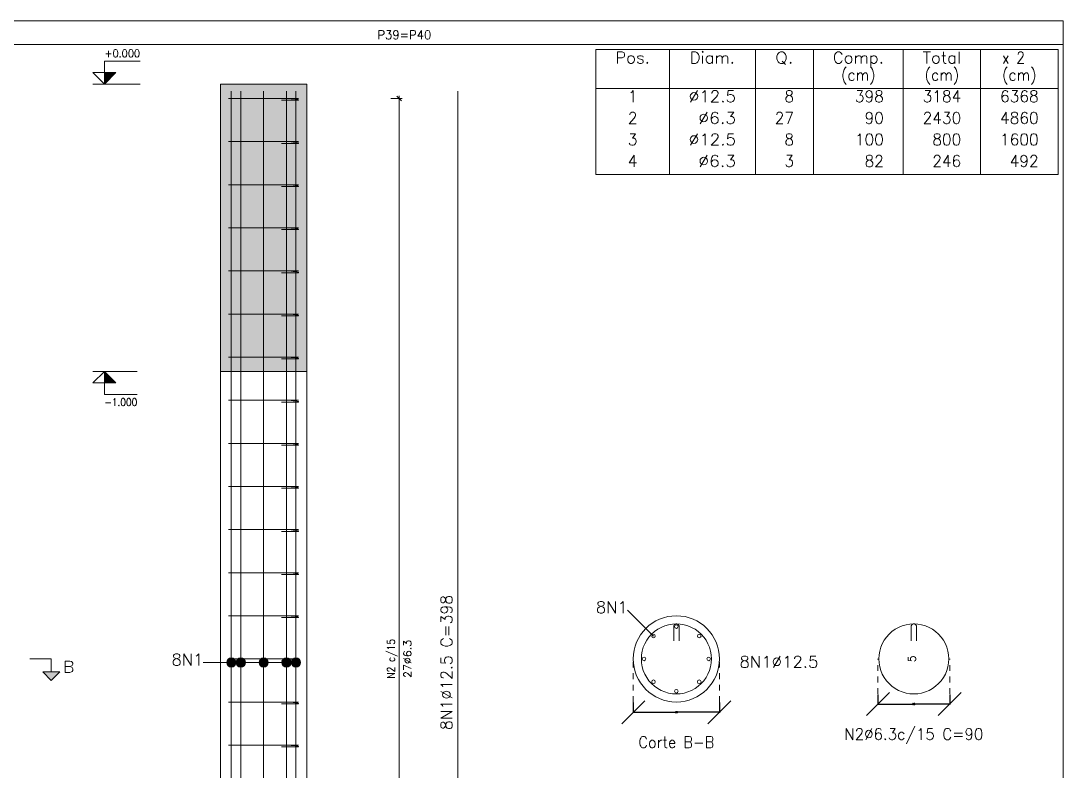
# Model space of a CAD drawing. Header units: metres. Extents: x 0 to 84, y 0 to 59.4.
# Drawn here: x 14.68 to 32.81, y 15.14 to 28.19 of the extents above; entities that cross this region are included whole.
import ezdxf
from ezdxf.enums import TextEntityAlignment as Align

# ---------------------------------------------------------------- set-up
doc = ezdxf.new("R2010")
doc.units = ezdxf.units.M
doc.linetypes.add('CYPE_PUNTO', pattern=[0.075, 0, -0.075])
for name, color, linetype, lineweight in [('ARM_LONGITUDINAL_Ø12_5', 51, 'Continuous', 9), ('ARM_TRANSVERSAL_DIMENSOES_DOS_ESTRIBOS', 122, 'Continuous', 0), ('ARM_TRANSVERSAL_REFERENCIA', 106, 'Continuous', 9), ('ARM_TRANSVERSAL_Ø6_3', 32, 'Continuous', 9), ('CORTE_COTAS', 122, 'Continuous', 0), ('CORTE_COTAS_DAS_LAJES', 151, 'Continuous', 0), ('CORTE_COTAS_DAS_PLANTAS', 151, 'Continuous', 0), ('CORTE_LINHAS_DA_TABELA_DE_DETALHE', 7, 'Continuous', 9), ('CORTE_LINHAS_DA_TABELA_DE_QUANTITATIVOS', 1, 'Continuous', 9), ('CORTE_PILAR_DE_CONCRETO', 1, 'Continuous', 9), ('CORTE_PISOS', 8, 'Continuous', 9), ('CORTE_SEGMENTOS_DE_CORTE_DE_SECOES', 12, 'Continuous', 9), ('CORTE_TEXTO_DAS_COTAS', 122, 'Continuous', 0), ('CORTE_TEXTO_DAS_ELEVACOES_DOS_PILARES', 133, 'Continuous', 9), ('CORTE_TEXTOS_DA_TABELA_DE_QUANTITATIVOS', 1, 'Continuous', 9), ('CORTE_TITULO_DA_TABELA_DE_DETALHE', 106, 'Continuous', 9), ('PILCP_ARM_LONG_LINHAS_DAS_ETIQUETAS_DAS_POSICOES_DE_ARMADURA_LONGITUDINAL', 106, 'Continuous', 9), ('PILCP_ARM_LONG_REFERENCIA', 106, 'Continuous', 9), ('PILCPSECC_ARM_LONG_LINHAS_DAS_ETIQUETAS_DAS_POSICOES_DE_ARMADURA_LONGITUDINAL', 106, 'Continuous', 9), ('PILCPSECC_ARM_LONG_REFERENCIA', 106, 'Continuous', 9), ('SECAO_CONCRETO', 1, 'Continuous', 9), ('SECAO_COTAS', 122, 'Continuous', 0), ('SECAO_LINHAS_DE_PROLONGAMENTO_DAS_COTAS', 122, 'CYPE_PUNTO', 0)]:
    doc.layers.add(name, color=color, linetype=linetype, lineweight=lineweight)
doc.styles.add('CYPETXT', font='', dxfattribs={"height": 0.2})
doc.styles.add('CYPETXT_0.04', font='', dxfattribs={"height": 0.026667})
doc.styles.get('CYPETXT').set_extended_font_data('romans')
doc.styles.get('CYPETXT_0.04').set_extended_font_data('romans')
doc.dimstyles.new('cype_oblique', dxfattribs={"dimtxt": 0.18, "dimasz": 0.18, "dimexe": 0.01, "dimexo": 0.01, "dimgap": 0, "dimtad": 0, "dimdec": 4, "dimzin": 0, "dimdsep": 46, "dimtxsty": 'CYPETXT_0.04', "dimblk": 'OBLIQUE', "dimtsz": 0.2, "dimcen": 0.09, "dimadec": 0, "dimazin": 0, "dimtfac": 1, "dimtdec": 4, "dimtofl": 0, "dimtmove": 2, "dimatfit": 3, "dimfxl": 1, "dimtolj": 1, "dimtzin": 0, "dimarcsym": 0})

# ---------------------------------------------------------------- blocks, each defined once
blk = doc.blocks.new('*D15')
at = {"layer": 'Defpoints', "color": 0, "transparency": 16777216}
for p in [(25.332, 16.338), (26.832, 16.338), (26.832, 16.161)]:
    blk.add_point(p, dxfattribs=at)
at = {"layer": 'SECAO_COTAS', "color": 0, "lineweight": -2, "transparency": 16777216}
for p, q in [((25.132, 15.961), (25.532, 16.361)), ((25.332, 16.328), (25.332, 16.151)), ((26.632, 15.961), (27.032, 16.361)), ((26.832, 16.328), (26.832, 16.151)), ((25.332, 16.161), (26.06, 16.161)), ((26.832, 16.161), (26.104, 16.161))]:
    blk.add_line(p, q, dxfattribs=at)
at = {"layer": 'SECAO_COTAS', "color": 0, "transparency": 16777216, "insert": (26.082, 16.161), "char_height": 0.0267, "attachment_point": 5, "style": 'CYPETXT_0.04'}
blk.add_mtext('\\A1;30', dxfattribs=at)
blk = doc.blocks.new('_OBLIQUE')
at = {"color": 0, "linetype": 'ByBlock', "lineweight": -2}
blk.add_line((-0.5, -0.5), (0.5, 0.5), dxfattribs=at)
blk = doc.blocks.new('*D16')
at = {"layer": 'ARM_TRANSVERSAL_DIMENSOES_DOS_ESTRIBOS', "color": 0, "lineweight": -2, "transparency": 16777216}
for p, q in [((29.388, 16.102), (29.788, 16.502)), ((29.588, 16.469), (29.588, 16.292)), ((30.638, 16.102), (31.038, 16.502)), ((30.838, 16.469), (30.838, 16.292)), ((29.588, 16.302), (30.191, 16.302)), ((30.838, 16.302), (30.235, 16.302))]:
    blk.add_line(p, q, dxfattribs=at)
at = {"layer": 'Defpoints', "color": 0, "transparency": 16777216}
for p in [(29.588, 16.479), (30.838, 16.479), (30.838, 16.302)]:
    blk.add_point(p, dxfattribs=at)
at = {"layer": 'ARM_TRANSVERSAL_DIMENSOES_DOS_ESTRIBOS', "color": 0, "transparency": 16777216, "insert": (30.213, 16.302), "char_height": 0.0267, "attachment_point": 5, "style": 'CYPETXT_0.04'}
blk.add_mtext('\\A1;25', dxfattribs=at)

msp = doc.modelspace()

# ---------------------------------------------------------------- hatches: boundary and pattern name
at = {"layer": 'CORTE_COTAS_DAS_LAJES'}
msp.add_hatch(color=256, dxfattribs=at).paths.add_polyline_path([(16.13142, 22.08815), (16.33142, 21.88814), (16.13142, 21.88814)], flags=0)
at = {"layer": 'CORTE_COTAS_DAS_PLANTAS'}
msp.add_hatch(color=256, dxfattribs=at).paths.add_polyline_path([(16.13142, 27.08815), (16.33142, 27.28815), (16.13142, 27.28815)], flags=0)
at = {"layer": 'CORTE_PISOS', "true_color": 0xdad7d3}
msp.add_hatch(color=254, dxfattribs=at).paths.add_polyline_path([(18.15092, 22.08815), (19.65092, 22.08815), (19.65092, 27.08815), (18.15092, 27.08815)], flags=0)
at = {"layer": 'CORTE_SEGMENTOS_DE_CORTE_DE_SECOES'}
msp.add_hatch(color=256, dxfattribs=at).paths.add_polyline_path([(15.05692, 16.86314), (15.35692, 16.86314), (15.20692, 16.71315)], flags=0)
msp.add_hatch(color=256, dxfattribs=at).paths.add_polyline_path([(15.05692, 16.86314), (15.35692, 16.86314), (15.20692, 16.71315)], flags=0)
at = {"layer": 'PILCP_ARM_LONG_LINHAS_DAS_ETIQUETAS_DAS_POSICOES_DE_ARMADURA_LONGITUDINAL'}
h = msp.add_hatch(color=256, dxfattribs=at)
edge = h.paths.add_edge_path(flags=0)
edge.add_arc((18.33867, 17.02565), 0.08, 0, 360)
h = msp.add_hatch(color=256, dxfattribs=at)
edge = h.paths.add_edge_path(flags=0)
edge.add_arc((18.50335, 17.02565), 0.08, 0, 360)
h = msp.add_hatch(color=256, dxfattribs=at)
edge = h.paths.add_edge_path(flags=0)
edge.add_arc((18.90092, 17.02565), 0.08, 0, 360)
h = msp.add_hatch(color=256, dxfattribs=at)
edge = h.paths.add_edge_path(flags=0)
edge.add_arc((19.29849, 17.02565), 0.08, 0, 360)
h = msp.add_hatch(color=256, dxfattribs=at)
edge = h.paths.add_edge_path(flags=0)
edge.add_arc((19.46317, 17.02565), 0.08, 0, 360)

# ---------------------------------------------------------------- linework, layer by layer
at = {"layer": 'ARM_LONGITUDINAL_Ø12_5'}
for points in [[(18.33867, 7.08814), (18.33867, 26.96315)], [(18.50335, 7.08814), (18.50335, 26.96315)], [(18.50335, 7.08814), (18.50335, 26.96315)], [(18.90092, 7.08814), (18.90092, 26.96315)], [(18.90092, 7.08814), (18.90092, 26.96315)], [(19.29849, 7.08814), (19.29849, 26.96315)], [(19.29849, 7.08814), (19.29849, 26.96315)], [(19.46317, 7.08814), (19.46317, 26.96315)], [(22.28242, 7.08814), (22.28242, 26.96315)]]:
    msp.add_lwpolyline(points, dxfattribs=at)
for centre in [(26.08199, 17.65039), (25.68442, 17.48572), (26.47956, 17.48572), (25.51974, 17.08815), (26.64424, 17.08815), (25.68442, 16.69057), (26.47956, 16.69057), (26.08199, 16.52589)]:
    msp.add_circle(centre, 0.03125, dxfattribs=at)
at = {"layer": 'ARM_TRANSVERSAL_Ø6_3'}
for points in [[(19.21317, 26.83815), (19.46317, 26.83815), (19.47363, 26.83815), (19.48356, 26.83815), (19.49247, 26.83815), (19.49991, 26.83815), (19.50551, 26.83815), (19.50899, 26.83815), (19.51017, 26.83815), (19.50634, 26.83815), (19.49489, 26.83815), (19.47598, 26.83815), (19.44983, 26.83815), (19.41678, 26.83815), (19.37725, 26.83815), (19.33172, 26.83815), (19.28078, 26.83815), (19.22506, 26.83815), (19.16526, 26.83815), (19.10214, 26.83815), (19.03649, 26.83815), (18.96913, 26.83815), (18.90092, 26.83815), (18.8327, 26.83815), (18.76535, 26.83815), (18.6997, 26.83815), (18.63657, 26.83815), (18.57678, 26.83815), (18.52106, 26.83815), (18.47011, 26.83815), (18.42459, 26.83815), (18.38505, 26.83815), (18.352, 26.83815), (18.32586, 26.83815), (18.30694, 26.83815), (18.2955, 26.83815), (18.29167, 26.83815), (18.2955, 26.83815), (18.30694, 26.83815), (18.32586, 26.83815), (18.352, 26.83815), (18.38505, 26.83815), (18.42459, 26.83815), (18.47011, 26.83815), (18.52106, 26.83815), (18.57678, 26.83815), (18.63657, 26.83815), (18.6997, 26.83815), (18.76535, 26.83815), (18.8327, 26.83815), (18.90092, 26.83815), (18.96913, 26.83815), (19.03649, 26.83815), (19.10214, 26.83815), (19.16526, 26.83815), (19.22506, 26.83815), (19.28078, 26.83815), (19.33172, 26.83815), (19.37725, 26.83421), (19.41678, 26.83027), (19.44983, 26.82633), (19.47598, 26.82239), (19.49489, 26.81846), (19.50634, 26.81452), (19.51017, 26.81058), (19.51017, 26.80664), (19.50899, 26.80664), (19.50551, 26.80664), (19.49991, 26.80664), (19.49247, 26.80664), (19.48356, 26.80664), (19.47363, 26.80664), (19.46317, 26.80664), (19.21317, 26.80664)], [(19.21317, 26.08815), (19.46317, 26.08815), (19.47363, 26.08815), (19.48356, 26.08815), (19.49247, 26.08815), (19.49991, 26.08815), (19.50551, 26.08815), (19.50899, 26.08815), (19.51017, 26.08815), (19.50634, 26.08815), (19.49489, 26.08815), (19.47598, 26.08815), (19.44983, 26.08815), (19.41678, 26.08815), (19.37725, 26.08815), (19.33172, 26.08815), (19.28078, 26.08815), (19.22506, 26.08815), (19.16526, 26.08815), (19.10214, 26.08815), (19.03649, 26.08815), (18.96913, 26.08815), (18.90092, 26.08815), (18.8327, 26.08815), (18.76535, 26.08815), (18.6997, 26.08815), (18.63657, 26.08815), (18.57678, 26.08815), (18.52106, 26.08815), (18.47011, 26.08815), (18.42459, 26.08815), (18.38505, 26.08815), (18.352, 26.08815), (18.32586, 26.08815), (18.30694, 26.08815), (18.2955, 26.08815), (18.29167, 26.08815), (18.2955, 26.08815), (18.30694, 26.08815), (18.32586, 26.08815), (18.352, 26.08815), (18.38505, 26.08815), (18.42459, 26.08815), (18.47011, 26.08815), (18.52106, 26.08815), (18.57678, 26.08815), (18.63657, 26.08815), (18.6997, 26.08815), (18.76535, 26.08815), (18.8327, 26.08815), (18.90092, 26.08815), (18.96913, 26.08815), (19.03649, 26.08815), (19.10214, 26.08815), (19.16526, 26.08815), (19.22506, 26.08815), (19.28078, 26.08815), (19.33172, 26.08815), (19.37725, 26.08421), (19.41678, 26.08027), (19.44983, 26.07633), (19.47598, 26.0724), (19.49489, 26.06846), (19.50634, 26.06452), (19.51017, 26.06058), (19.51017, 26.05664), (19.50899, 26.05664), (19.50551, 26.05664), (19.49991, 26.05664), (19.49247, 26.05664), (19.48356, 26.05664), (19.47363, 26.05664), (19.46317, 26.05664), (19.21317, 26.05664)], [(19.21317, 25.33815), (19.46317, 25.33815), (19.47363, 25.33815), (19.48356, 25.33815), (19.49247, 25.33815), (19.49991, 25.33815), (19.50551, 25.33815), (19.50899, 25.33815), (19.51017, 25.33815), (19.50634, 25.33815), (19.49489, 25.33815), (19.47598, 25.33815), (19.44983, 25.33815), (19.41678, 25.33815), (19.37725, 25.33815), (19.33172, 25.33815), (19.28078, 25.33815), (19.22506, 25.33815), (19.16526, 25.33815), (19.10214, 25.33815), (19.03649, 25.33815), (18.96913, 25.33815), (18.90092, 25.33815), (18.8327, 25.33815), (18.76535, 25.33815), (18.6997, 25.33815), (18.63657, 25.33815), (18.57678, 25.33815), (18.52106, 25.33815), (18.47011, 25.33815), (18.42459, 25.33815), (18.38505, 25.33815), (18.352, 25.33815), (18.32586, 25.33815), (18.30694, 25.33815), (18.2955, 25.33815), (18.29167, 25.33815), (18.2955, 25.33815), (18.30694, 25.33815), (18.32586, 25.33815), (18.352, 25.33815), (18.38505, 25.33815), (18.42459, 25.33815), (18.47011, 25.33815), (18.52106, 25.33815), (18.57678, 25.33815), (18.63657, 25.33815), (18.6997, 25.33815), (18.76535, 25.33815), (18.8327, 25.33815), (18.90092, 25.33815), (18.96913, 25.33815), (19.03649, 25.33815), (19.10214, 25.33815), (19.16526, 25.33815), (19.22506, 25.33815), (19.28078, 25.33815), (19.33172, 25.33815), (19.37725, 25.33421), (19.41678, 25.33027), (19.44983, 25.32633), (19.47598, 25.32239), (19.49489, 25.31846), (19.50634, 25.31452), (19.51017, 25.31058), (19.51017, 25.30664), (19.50899, 25.30664), (19.50551, 25.30664), (19.49991, 25.30664), (19.49247, 25.30664), (19.48356, 25.30664), (19.47363, 25.30664), (19.46317, 25.30664), (19.21317, 25.30664)], [(19.21317, 24.58815), (19.46317, 24.58815), (19.47363, 24.58815), (19.48356, 24.58815), (19.49247, 24.58815), (19.49991, 24.58815), (19.50551, 24.58815), (19.50899, 24.58815), (19.51017, 24.58815), (19.50634, 24.58815), (19.49489, 24.58815), (19.47598, 24.58815), (19.44983, 24.58815), (19.41678, 24.58815), (19.37725, 24.58815), (19.33172, 24.58815), (19.28078, 24.58815), (19.22506, 24.58815), (19.16526, 24.58815), (19.10214, 24.58815), (19.03649, 24.58815), (18.96913, 24.58815), (18.90092, 24.58815), (18.8327, 24.58815), (18.76535, 24.58815), (18.6997, 24.58815), (18.63657, 24.58815), (18.57678, 24.58815), (18.52106, 24.58815), (18.47011, 24.58815), (18.42459, 24.58815), (18.38505, 24.58815), (18.352, 24.58815), (18.32586, 24.58815), (18.30694, 24.58815), (18.2955, 24.58815), (18.29167, 24.58815), (18.2955, 24.58815), (18.30694, 24.58815), (18.32586, 24.58815), (18.352, 24.58815), (18.38505, 24.58815), (18.42459, 24.58815), (18.47011, 24.58815), (18.52106, 24.58815), (18.57678, 24.58815), (18.63657, 24.58815), (18.6997, 24.58815), (18.76535, 24.58815), (18.8327, 24.58815), (18.90092, 24.58815), (18.96913, 24.58815), (19.03649, 24.58815), (19.10214, 24.58815), (19.16526, 24.58815), (19.22506, 24.58815), (19.28078, 24.58815), (19.33172, 24.58815), (19.37725, 24.58421), (19.41678, 24.58027), (19.44983, 24.57633), (19.47598, 24.57239), (19.49489, 24.56846), (19.50634, 24.56452), (19.51017, 24.56058), (19.51017, 24.55664), (19.50899, 24.55664), (19.50551, 24.55664), (19.49991, 24.55664), (19.49247, 24.55664), (19.48356, 24.55664), (19.47363, 24.55664), (19.46317, 24.55664), (19.21317, 24.55664)], [(19.21317, 23.83814), (19.46317, 23.83814), (19.47363, 23.83814), (19.48356, 23.83814), (19.49247, 23.83814), (19.49991, 23.83814), (19.50551, 23.83814), (19.50899, 23.83814), (19.51017, 23.83814), (19.50634, 23.83814), (19.49489, 23.83814), (19.47598, 23.83814), (19.44983, 23.83814), (19.41678, 23.83814), (19.37725, 23.83814), (19.33172, 23.83814), (19.28078, 23.83814), (19.22506, 23.83814), (19.16526, 23.83814), (19.10214, 23.83814), (19.03649, 23.83814), (18.96913, 23.83814), (18.90092, 23.83814), (18.8327, 23.83814), (18.76535, 23.83814), (18.6997, 23.83814), (18.63657, 23.83814), (18.57678, 23.83814), (18.52106, 23.83814), (18.47011, 23.83814), (18.42459, 23.83814), (18.38505, 23.83814), (18.352, 23.83814), (18.32586, 23.83814), (18.30694, 23.83814), (18.2955, 23.83814), (18.29167, 23.83814), (18.2955, 23.83814), (18.30694, 23.83814), (18.32586, 23.83814), (18.352, 23.83814), (18.38505, 23.83814), (18.42459, 23.83814), (18.47011, 23.83814), (18.52106, 23.83814), (18.57678, 23.83814), (18.63657, 23.83814), (18.6997, 23.83814), (18.76535, 23.83814), (18.8327, 23.83814), (18.90092, 23.83814), (18.96913, 23.83814), (19.03649, 23.83814), (19.10214, 23.83814), (19.16526, 23.83814), (19.22506, 23.83814), (19.28078, 23.83814), (19.33172, 23.83814), (19.37725, 23.83421), (19.41678, 23.83027), (19.44983, 23.82633), (19.47598, 23.82239), (19.49489, 23.81846), (19.50634, 23.81452), (19.51017, 23.81058), (19.51017, 23.80664), (19.50899, 23.80664), (19.50551, 23.80664), (19.49991, 23.80664), (19.49247, 23.80664), (19.48356, 23.80664), (19.47363, 23.80664), (19.46317, 23.80664), (19.21317, 23.80664)], [(19.21317, 23.08815), (19.46317, 23.08815), (19.47363, 23.08815), (19.48356, 23.08815), (19.49247, 23.08815), (19.49991, 23.08815), (19.50551, 23.08815), (19.50899, 23.08815), (19.51017, 23.08815), (19.50634, 23.08815), (19.49489, 23.08815), (19.47598, 23.08815), (19.44983, 23.08815), (19.41678, 23.08815), (19.37725, 23.08815), (19.33172, 23.08815), (19.28078, 23.08815), (19.22506, 23.08815), (19.16526, 23.08815), (19.10214, 23.08815), (19.03649, 23.08815), (18.96913, 23.08815), (18.90092, 23.08815), (18.8327, 23.08815), (18.76535, 23.08815), (18.6997, 23.08815), (18.63657, 23.08815), (18.57678, 23.08815), (18.52106, 23.08815), (18.47011, 23.08815), (18.42459, 23.08815), (18.38505, 23.08815), (18.352, 23.08815), (18.32586, 23.08815), (18.30694, 23.08815), (18.2955, 23.08815), (18.29167, 23.08815), (18.2955, 23.08815), (18.30694, 23.08815), (18.32586, 23.08815), (18.352, 23.08815), (18.38505, 23.08815), (18.42459, 23.08815), (18.47011, 23.08815), (18.52106, 23.08815), (18.57678, 23.08815), (18.63657, 23.08815), (18.6997, 23.08815), (18.76535, 23.08815), (18.8327, 23.08815), (18.90092, 23.08815), (18.96913, 23.08815), (19.03649, 23.08815), (19.10214, 23.08815), (19.16526, 23.08815), (19.22506, 23.08815), (19.28078, 23.08815), (19.33172, 23.08815), (19.37725, 23.08421), (19.41678, 23.08027), (19.44983, 23.07633), (19.47598, 23.0724), (19.49489, 23.06846), (19.50634, 23.06452), (19.51017, 23.06058), (19.51017, 23.05664), (19.50899, 23.05664), (19.50551, 23.05664), (19.49991, 23.05664), (19.49247, 23.05664), (19.48356, 23.05664), (19.47363, 23.05664), (19.46317, 23.05664), (19.21317, 23.05664)], [(19.21317, 22.33815), (19.46317, 22.33815), (19.47363, 22.33815), (19.48356, 22.33815), (19.49247, 22.33815), (19.49991, 22.33815), (19.50551, 22.33815), (19.50899, 22.33815), (19.51017, 22.33815), (19.50634, 22.33815), (19.49489, 22.33815), (19.47598, 22.33815), (19.44983, 22.33815), (19.41678, 22.33815), (19.37725, 22.33815), (19.33172, 22.33815), (19.28078, 22.33815), (19.22506, 22.33815), (19.16526, 22.33815), (19.10214, 22.33815), (19.03649, 22.33815), (18.96913, 22.33815), (18.90092, 22.33815), (18.8327, 22.33815), (18.76535, 22.33815), (18.6997, 22.33815), (18.63657, 22.33815), (18.57678, 22.33815), (18.52106, 22.33815), (18.47011, 22.33815), (18.42459, 22.33815), (18.38505, 22.33815), (18.352, 22.33815), (18.32586, 22.33815), (18.30694, 22.33815), (18.2955, 22.33815), (18.29167, 22.33815), (18.2955, 22.33815), (18.30694, 22.33815), (18.32586, 22.33815), (18.352, 22.33815), (18.38505, 22.33815), (18.42459, 22.33815), (18.47011, 22.33815), (18.52106, 22.33815), (18.57678, 22.33815), (18.63657, 22.33815), (18.6997, 22.33815), (18.76535, 22.33815), (18.8327, 22.33815), (18.90092, 22.33815), (18.96913, 22.33815), (19.03649, 22.33815), (19.10214, 22.33815), (19.16526, 22.33815), (19.22506, 22.33815), (19.28078, 22.33815), (19.33172, 22.33815), (19.37725, 22.33421), (19.41678, 22.33027), (19.44983, 22.32633), (19.47598, 22.3224), (19.49489, 22.31846), (19.50634, 22.31452), (19.51017, 22.31058), (19.51017, 22.30664), (19.50899, 22.30664), (19.50551, 22.30664), (19.49991, 22.30664), (19.49247, 22.30664), (19.48356, 22.30664), (19.47363, 22.30664), (19.46317, 22.30664), (19.21317, 22.30664)], [(19.21317, 21.58815), (19.46317, 21.58815), (19.47363, 21.58815), (19.48356, 21.58815), (19.49247, 21.58815), (19.49991, 21.58815), (19.50551, 21.58815), (19.50899, 21.58815), (19.51017, 21.58815), (19.50634, 21.58815), (19.49489, 21.58815), (19.47598, 21.58815), (19.44983, 21.58815), (19.41678, 21.58815), (19.37725, 21.58815), (19.33172, 21.58815), (19.28078, 21.58815), (19.22506, 21.58815), (19.16526, 21.58815), (19.10214, 21.58815), (19.03649, 21.58815), (18.96913, 21.58815), (18.90092, 21.58815), (18.8327, 21.58815), (18.76535, 21.58815), (18.6997, 21.58815), (18.63657, 21.58815), (18.57678, 21.58815), (18.52106, 21.58815), (18.47011, 21.58815), (18.42459, 21.58815), (18.38505, 21.58815), (18.352, 21.58815), (18.32586, 21.58815), (18.30694, 21.58815), (18.2955, 21.58815), (18.29167, 21.58815), (18.2955, 21.58815), (18.30694, 21.58815), (18.32586, 21.58815), (18.352, 21.58815), (18.38505, 21.58815), (18.42459, 21.58815), (18.47011, 21.58815), (18.52106, 21.58815), (18.57678, 21.58815), (18.63657, 21.58815), (18.6997, 21.58815), (18.76535, 21.58815), (18.8327, 21.58815), (18.90092, 21.58815), (18.96913, 21.58815), (19.03649, 21.58815), (19.10214, 21.58815), (19.16526, 21.58815), (19.22506, 21.58815), (19.28078, 21.58815), (19.33172, 21.58815), (19.37725, 21.58421), (19.41678, 21.58027), (19.44983, 21.57633), (19.47598, 21.57239), (19.49489, 21.56846), (19.50634, 21.56452), (19.51017, 21.56058), (19.51017, 21.55664), (19.50899, 21.55664), (19.50551, 21.55664), (19.49991, 21.55664), (19.49247, 21.55664), (19.48356, 21.55664), (19.47363, 21.55664), (19.46317, 21.55664), (19.21317, 21.55664)], [(19.21317, 20.83814), (19.46317, 20.83814), (19.47363, 20.83814), (19.48356, 20.83814), (19.49247, 20.83814), (19.49991, 20.83814), (19.50551, 20.83814), (19.50899, 20.83814), (19.51017, 20.83814), (19.50634, 20.83814), (19.49489, 20.83814), (19.47598, 20.83814), (19.44983, 20.83814), (19.41678, 20.83814), (19.37725, 20.83814), (19.33172, 20.83814), (19.28078, 20.83814), (19.22506, 20.83814), (19.16526, 20.83814), (19.10214, 20.83814), (19.03649, 20.83814), (18.96913, 20.83814), (18.90092, 20.83814), (18.8327, 20.83814), (18.76535, 20.83814), (18.6997, 20.83814), (18.63657, 20.83814), (18.57678, 20.83814), (18.52106, 20.83814), (18.47011, 20.83814), (18.42459, 20.83814), (18.38505, 20.83814), (18.352, 20.83814), (18.32586, 20.83814), (18.30694, 20.83814), (18.2955, 20.83814), (18.29167, 20.83814), (18.2955, 20.83814), (18.30694, 20.83814), (18.32586, 20.83814), (18.352, 20.83814), (18.38505, 20.83814), (18.42459, 20.83814), (18.47011, 20.83814), (18.52106, 20.83814), (18.57678, 20.83814), (18.63657, 20.83814), (18.6997, 20.83814), (18.76535, 20.83814), (18.8327, 20.83814), (18.90092, 20.83814), (18.96913, 20.83814), (19.03649, 20.83814), (19.10214, 20.83814), (19.16526, 20.83814), (19.22506, 20.83814), (19.28078, 20.83814), (19.33172, 20.83814), (19.37725, 20.83421), (19.41678, 20.83027), (19.44983, 20.82633), (19.47598, 20.82239), (19.49489, 20.81846), (19.50634, 20.81452), (19.51017, 20.81058), (19.51017, 20.80664), (19.50899, 20.80664), (19.50551, 20.80664), (19.49991, 20.80664), (19.49247, 20.80664), (19.48356, 20.80664), (19.47363, 20.80664), (19.46317, 20.80664), (19.21317, 20.80664)], [(19.21317, 20.08814), (19.46317, 20.08814), (19.47363, 20.08814), (19.48356, 20.08814), (19.49247, 20.08814), (19.49991, 20.08814), (19.50551, 20.08814), (19.50899, 20.08814), (19.51017, 20.08814), (19.50634, 20.08814), (19.49489, 20.08814), (19.47598, 20.08814), (19.44983, 20.08814), (19.41678, 20.08814), (19.37725, 20.08814), (19.33172, 20.08814), (19.28078, 20.08814), (19.22506, 20.08814), (19.16526, 20.08814), (19.10214, 20.08814), (19.03649, 20.08814), (18.96913, 20.08814), (18.90092, 20.08814), (18.8327, 20.08814), (18.76535, 20.08814), (18.6997, 20.08814), (18.63657, 20.08814), (18.57678, 20.08814), (18.52106, 20.08814), (18.47011, 20.08814), (18.42459, 20.08814), (18.38505, 20.08814), (18.352, 20.08814), (18.32586, 20.08814), (18.30694, 20.08814), (18.2955, 20.08814), (18.29167, 20.08814), (18.2955, 20.08814), (18.30694, 20.08814), (18.32586, 20.08814), (18.352, 20.08814), (18.38505, 20.08814), (18.42459, 20.08814), (18.47011, 20.08814), (18.52106, 20.08814), (18.57678, 20.08814), (18.63657, 20.08814), (18.6997, 20.08814), (18.76535, 20.08814), (18.8327, 20.08814), (18.90092, 20.08814), (18.96913, 20.08814), (19.03649, 20.08814), (19.10214, 20.08814), (19.16526, 20.08814), (19.22506, 20.08814), (19.28078, 20.08814), (19.33172, 20.08814), (19.37725, 20.08421), (19.41678, 20.08027), (19.44983, 20.07633), (19.47598, 20.07239), (19.49489, 20.06846), (19.50634, 20.06452), (19.51017, 20.06058), (19.51017, 20.05664), (19.50899, 20.05664), (19.50551, 20.05664), (19.49991, 20.05664), (19.49247, 20.05664), (19.48356, 20.05664), (19.47363, 20.05664), (19.46317, 20.05664), (19.21317, 20.05664)], [(19.21317, 19.33815), (19.46317, 19.33815), (19.47363, 19.33815), (19.48356, 19.33815), (19.49247, 19.33815), (19.49991, 19.33815), (19.50551, 19.33815), (19.50899, 19.33815), (19.51017, 19.33815), (19.50634, 19.33815), (19.49489, 19.33815), (19.47598, 19.33815), (19.44983, 19.33815), (19.41678, 19.33815), (19.37725, 19.33815), (19.33172, 19.33815), (19.28078, 19.33815), (19.22506, 19.33815), (19.16526, 19.33815), (19.10214, 19.33815), (19.03649, 19.33815), (18.96913, 19.33815), (18.90092, 19.33815), (18.8327, 19.33815), (18.76535, 19.33815), (18.6997, 19.33815), (18.63657, 19.33815), (18.57678, 19.33815), (18.52106, 19.33815), (18.47011, 19.33815), (18.42459, 19.33815), (18.38505, 19.33815), (18.352, 19.33815), (18.32586, 19.33815), (18.30694, 19.33815), (18.2955, 19.33815), (18.29167, 19.33815), (18.2955, 19.33815), (18.30694, 19.33815), (18.32586, 19.33815), (18.352, 19.33815), (18.38505, 19.33815), (18.42459, 19.33815), (18.47011, 19.33815), (18.52106, 19.33815), (18.57678, 19.33815), (18.63657, 19.33815), (18.6997, 19.33815), (18.76535, 19.33815), (18.8327, 19.33815), (18.90092, 19.33815), (18.96913, 19.33815), (19.03649, 19.33815), (19.10214, 19.33815), (19.16526, 19.33815), (19.22506, 19.33815), (19.28078, 19.33815), (19.33172, 19.33815), (19.37725, 19.33421), (19.41678, 19.33027), (19.44983, 19.32633), (19.47598, 19.32239), (19.49489, 19.31846), (19.50634, 19.31452), (19.51017, 19.31058), (19.51017, 19.30664), (19.50899, 19.30664), (19.50551, 19.30664), (19.49991, 19.30664), (19.49247, 19.30664), (19.48356, 19.30664), (19.47363, 19.30664), (19.46317, 19.30664), (19.21317, 19.30664)], [(19.21317, 18.58815), (19.46317, 18.58815), (19.47363, 18.58815), (19.48356, 18.58815), (19.49247, 18.58815), (19.49991, 18.58815), (19.50551, 18.58815), (19.50899, 18.58815), (19.51017, 18.58815), (19.50634, 18.58815), (19.49489, 18.58815), (19.47598, 18.58815), (19.44983, 18.58815), (19.41678, 18.58815), (19.37725, 18.58815), (19.33172, 18.58815), (19.28078, 18.58815), (19.22506, 18.58815), (19.16526, 18.58815), (19.10214, 18.58815), (19.03649, 18.58815), (18.96913, 18.58815), (18.90092, 18.58815), (18.8327, 18.58815), (18.76535, 18.58815), (18.6997, 18.58815), (18.63657, 18.58815), (18.57678, 18.58815), (18.52106, 18.58815), (18.47011, 18.58815), (18.42459, 18.58815), (18.38505, 18.58815), (18.352, 18.58815), (18.32586, 18.58815), (18.30694, 18.58815), (18.2955, 18.58815), (18.29167, 18.58815), (18.2955, 18.58815), (18.30694, 18.58815), (18.32586, 18.58815), (18.352, 18.58815), (18.38505, 18.58815), (18.42459, 18.58815), (18.47011, 18.58815), (18.52106, 18.58815), (18.57678, 18.58815), (18.63657, 18.58815), (18.6997, 18.58815), (18.76535, 18.58815), (18.8327, 18.58815), (18.90092, 18.58815), (18.96913, 18.58815), (19.03649, 18.58815), (19.10214, 18.58815), (19.16526, 18.58815), (19.22506, 18.58815), (19.28078, 18.58815), (19.33172, 18.58815), (19.37725, 18.58421), (19.41678, 18.58027), (19.44983, 18.57633), (19.47598, 18.57239), (19.49489, 18.56846), (19.50634, 18.56452), (19.51017, 18.56058), (19.51017, 18.55664), (19.50899, 18.55664), (19.50551, 18.55664), (19.49991, 18.55664), (19.49247, 18.55664), (19.48356, 18.55664), (19.47363, 18.55664), (19.46317, 18.55664), (19.21317, 18.55664)], [(19.21317, 17.83815), (19.46317, 17.83815), (19.47363, 17.83815), (19.48356, 17.83815), (19.49247, 17.83815), (19.49991, 17.83815), (19.50551, 17.83815), (19.50899, 17.83815), (19.51017, 17.83815), (19.50634, 17.83815), (19.49489, 17.83815), (19.47598, 17.83815), (19.44983, 17.83815), (19.41678, 17.83815), (19.37725, 17.83815), (19.33172, 17.83815), (19.28078, 17.83815), (19.22506, 17.83815), (19.16526, 17.83815), (19.10214, 17.83815), (19.03649, 17.83815), (18.96913, 17.83815), (18.90092, 17.83815), (18.8327, 17.83815), (18.76535, 17.83815), (18.6997, 17.83815), (18.63657, 17.83815), (18.57678, 17.83815), (18.52106, 17.83815), (18.47011, 17.83815), (18.42459, 17.83815), (18.38505, 17.83815), (18.352, 17.83815), (18.32586, 17.83815), (18.30694, 17.83815), (18.2955, 17.83815), (18.29167, 17.83815), (18.2955, 17.83815), (18.30694, 17.83815), (18.32586, 17.83815), (18.352, 17.83815), (18.38505, 17.83815), (18.42459, 17.83815), (18.47011, 17.83815), (18.52106, 17.83815), (18.57678, 17.83815), (18.63657, 17.83815), (18.6997, 17.83815), (18.76535, 17.83815), (18.8327, 17.83815), (18.90092, 17.83815), (18.96913, 17.83815), (19.03649, 17.83815), (19.10214, 17.83815), (19.16526, 17.83815), (19.22506, 17.83815), (19.28078, 17.83815), (19.33172, 17.83815), (19.37725, 17.83421), (19.41678, 17.83027), (19.44983, 17.82633), (19.47598, 17.8224), (19.49489, 17.81846), (19.50634, 17.81452), (19.51017, 17.81058), (19.51017, 17.80664), (19.50899, 17.80664), (19.50551, 17.80664), (19.49991, 17.80664), (19.49247, 17.80664), (19.48356, 17.80664), (19.47363, 17.80664), (19.46317, 17.80664), (19.21317, 17.80664)], [(26.12899, 17.40039), (26.12899, 17.65039), (26.12781, 17.66085), (26.12433, 17.67079), (26.11873, 17.6797), (26.11129, 17.68714), (26.10238, 17.69274), (26.09245, 17.69622), (26.08199, 17.6974), (26.01377, 17.69356), (25.94642, 17.68212), (25.88077, 17.66321), (25.81765, 17.63706), (25.75785, 17.60401), (25.70213, 17.56448), (25.65118, 17.51895), (25.60566, 17.46801), (25.56612, 17.41229), (25.53307, 17.35249), (25.50693, 17.28937), (25.48801, 17.22372), (25.47657, 17.15636), (25.47274, 17.08815), (25.47657, 17.01993), (25.48801, 16.95257), (25.50693, 16.88692), (25.53307, 16.8238), (25.56612, 16.764), (25.60566, 16.70828), (25.65118, 16.65734), (25.70213, 16.61181), (25.75785, 16.57228), (25.81765, 16.53923), (25.88077, 16.51308), (25.94642, 16.49417), (26.01377, 16.48273), (26.08199, 16.4789), (26.1502, 16.48273), (26.21756, 16.49417), (26.28321, 16.51308), (26.34633, 16.53923), (26.40613, 16.57228), (26.46185, 16.61181), (26.51279, 16.65734), (26.55832, 16.70828), (26.59786, 16.764), (26.6309, 16.8238), (26.65705, 16.88692), (26.67596, 16.95257), (26.68741, 17.01993), (26.69124, 17.08815), (26.68741, 17.15636), (26.67596, 17.22372), (26.65705, 17.28937), (26.6309, 17.35249), (26.59786, 17.41229), (26.55832, 17.46801), (26.51279, 17.51895), (26.46185, 17.56448), (26.40613, 17.60401), (26.34633, 17.63706), (26.28321, 17.66321), (26.21756, 17.68212), (26.1502, 17.69356), (26.08199, 17.6974), (26.07153, 17.69622), (26.0616, 17.69274), (26.05268, 17.68714), (26.04524, 17.6797), (26.03964, 17.67079), (26.03617, 17.66085), (26.03499, 17.65039), (26.03499, 17.40039)], [(30.25999, 17.40039), (30.25999, 17.65039), (30.25881, 17.66085), (30.25533, 17.67079), (30.24973, 17.6797), (30.24229, 17.68714), (30.23338, 17.69274), (30.22345, 17.69622), (30.21299, 17.6974), (30.14477, 17.69356), (30.07742, 17.68212), (30.01177, 17.66321), (29.94865, 17.63706), (29.88885, 17.60401), (29.83313, 17.56448), (29.78218, 17.51895), (29.73666, 17.46801), (29.69712, 17.41229), (29.66407, 17.35249), (29.63793, 17.28937), (29.61901, 17.22372), (29.60757, 17.15636), (29.60374, 17.08815), (29.60757, 17.01993), (29.61901, 16.95257), (29.63793, 16.88692), (29.66407, 16.8238), (29.69712, 16.764), (29.73666, 16.70828), (29.78218, 16.65734), (29.83313, 16.61181), (29.88885, 16.57228), (29.94865, 16.53923), (30.01177, 16.51308), (30.07742, 16.49417), (30.14477, 16.48273), (30.21299, 16.4789), (30.2812, 16.48273), (30.34856, 16.49417), (30.41421, 16.51308), (30.47733, 16.53923), (30.53713, 16.57228), (30.59285, 16.61181), (30.64379, 16.65734), (30.68932, 16.70828), (30.72886, 16.764), (30.7619, 16.8238), (30.78805, 16.88692), (30.80696, 16.95257), (30.81841, 17.01993), (30.82224, 17.08815), (30.81841, 17.15636), (30.80696, 17.22372), (30.78805, 17.28937), (30.7619, 17.35249), (30.72886, 17.41229), (30.68932, 17.46801), (30.64379, 17.51895), (30.59285, 17.56448), (30.53713, 17.60401), (30.47733, 17.63706), (30.41421, 17.66321), (30.34856, 17.68212), (30.2812, 17.69356), (30.21299, 17.6974), (30.20253, 17.69622), (30.1926, 17.69274), (30.18368, 17.68714), (30.17624, 17.6797), (30.17064, 17.67079), (30.16717, 17.66085), (30.16599, 17.65039), (30.16599, 17.40039)], [(19.21317, 17.08815), (19.46317, 17.08815), (19.47363, 17.08815), (19.48356, 17.08815), (19.49247, 17.08815), (19.49991, 17.08815), (19.50551, 17.08815), (19.50899, 17.08815), (19.51017, 17.08815), (19.50634, 17.08815), (19.49489, 17.08815), (19.47598, 17.08815), (19.44983, 17.08815), (19.41678, 17.08815), (19.37725, 17.08815), (19.33172, 17.08815), (19.28078, 17.08815), (19.22506, 17.08815), (19.16526, 17.08815), (19.10214, 17.08815), (19.03649, 17.08815), (18.96913, 17.08815), (18.90092, 17.08815), (18.8327, 17.08815), (18.76535, 17.08815), (18.6997, 17.08815), (18.63657, 17.08815), (18.57678, 17.08815), (18.52106, 17.08815), (18.47011, 17.08815), (18.42459, 17.08815), (18.38505, 17.08815), (18.352, 17.08815), (18.32586, 17.08815), (18.30694, 17.08815), (18.2955, 17.08815), (18.29167, 17.08815), (18.2955, 17.08815), (18.30694, 17.08815), (18.32586, 17.08815), (18.352, 17.08815), (18.38505, 17.08815), (18.42459, 17.08815), (18.47011, 17.08815), (18.52106, 17.08815), (18.57678, 17.08815), (18.63657, 17.08815), (18.6997, 17.08815), (18.76535, 17.08815), (18.8327, 17.08815), (18.90092, 17.08815), (18.96913, 17.08815), (19.03649, 17.08815), (19.10214, 17.08815), (19.16526, 17.08815), (19.22506, 17.08815), (19.28078, 17.08815), (19.33172, 17.08815), (19.37725, 17.08421), (19.41678, 17.08027), (19.44983, 17.07633), (19.47598, 17.0724), (19.49489, 17.06846), (19.50634, 17.06452), (19.51017, 17.06058), (19.51017, 17.05664), (19.50899, 17.05664), (19.50551, 17.05664), (19.49991, 17.05664), (19.49247, 17.05664), (19.48356, 17.05664), (19.47363, 17.05664), (19.46317, 17.05664), (19.21317, 17.05664)], [(19.21317, 16.33815), (19.46317, 16.33815), (19.47363, 16.33815), (19.48356, 16.33815), (19.49247, 16.33815), (19.49991, 16.33815), (19.50551, 16.33815), (19.50899, 16.33815), (19.51017, 16.33815), (19.50634, 16.33815), (19.49489, 16.33815), (19.47598, 16.33815), (19.44983, 16.33815), (19.41678, 16.33815), (19.37725, 16.33815), (19.33172, 16.33815), (19.28078, 16.33815), (19.22506, 16.33815), (19.16526, 16.33815), (19.10214, 16.33815), (19.03649, 16.33815), (18.96913, 16.33815), (18.90092, 16.33815), (18.8327, 16.33815), (18.76535, 16.33815), (18.6997, 16.33815), (18.63657, 16.33815), (18.57678, 16.33815), (18.52106, 16.33815), (18.47011, 16.33815), (18.42459, 16.33815), (18.38505, 16.33815), (18.352, 16.33815), (18.32586, 16.33815), (18.30694, 16.33815), (18.2955, 16.33815), (18.29167, 16.33815), (18.2955, 16.33815), (18.30694, 16.33815), (18.32586, 16.33815), (18.352, 16.33815), (18.38505, 16.33815), (18.42459, 16.33815), (18.47011, 16.33815), (18.52106, 16.33815), (18.57678, 16.33815), (18.63657, 16.33815), (18.6997, 16.33815), (18.76535, 16.33815), (18.8327, 16.33815), (18.90092, 16.33815), (18.96913, 16.33815), (19.03649, 16.33815), (19.10214, 16.33815), (19.16526, 16.33815), (19.22506, 16.33815), (19.28078, 16.33815), (19.33172, 16.33815), (19.37725, 16.33421), (19.41678, 16.33027), (19.44983, 16.32633), (19.47598, 16.3224), (19.49489, 16.31846), (19.50634, 16.31452), (19.51017, 16.31058), (19.51017, 16.30664), (19.50899, 16.30664), (19.50551, 16.30664), (19.49991, 16.30664), (19.49247, 16.30664), (19.48356, 16.30664), (19.47363, 16.30664), (19.46317, 16.30664), (19.21317, 16.30664)], [(19.21317, 15.58815), (19.46317, 15.58815), (19.47363, 15.58815), (19.48356, 15.58815), (19.49247, 15.58815), (19.49991, 15.58815), (19.50551, 15.58815), (19.50899, 15.58815), (19.51017, 15.58815), (19.50634, 15.58815), (19.49489, 15.58815), (19.47598, 15.58815), (19.44983, 15.58815), (19.41678, 15.58815), (19.37725, 15.58815), (19.33172, 15.58815), (19.28078, 15.58815), (19.22506, 15.58815), (19.16526, 15.58815), (19.10214, 15.58815), (19.03649, 15.58815), (18.96913, 15.58815), (18.90092, 15.58815), (18.8327, 15.58815), (18.76535, 15.58815), (18.6997, 15.58815), (18.63657, 15.58815), (18.57678, 15.58815), (18.52106, 15.58815), (18.47011, 15.58815), (18.42459, 15.58815), (18.38505, 15.58815), (18.352, 15.58815), (18.32586, 15.58815), (18.30694, 15.58815), (18.2955, 15.58815), (18.29167, 15.58815), (18.2955, 15.58815), (18.30694, 15.58815), (18.32586, 15.58815), (18.352, 15.58815), (18.38505, 15.58815), (18.42459, 15.58815), (18.47011, 15.58815), (18.52106, 15.58815), (18.57678, 15.58815), (18.63657, 15.58815), (18.6997, 15.58815), (18.76535, 15.58815), (18.8327, 15.58815), (18.90092, 15.58815), (18.96913, 15.58815), (19.03649, 15.58815), (19.10214, 15.58815), (19.16526, 15.58815), (19.22506, 15.58815), (19.28078, 15.58815), (19.33172, 15.58815), (19.37725, 15.58421), (19.41678, 15.58027), (19.44983, 15.57633), (19.47598, 15.57239), (19.49489, 15.56846), (19.50634, 15.56452), (19.51017, 15.56058), (19.51017, 15.55664), (19.50899, 15.55664), (19.50551, 15.55664), (19.49991, 15.55664), (19.49247, 15.55664), (19.48356, 15.55664), (19.47363, 15.55664), (19.46317, 15.55664), (19.21317, 15.55664)]]:
    msp.add_lwpolyline(points, dxfattribs=at)
at = {"layer": 'CORTE_COTAS'}
for p, q in [((21.30042, 26.79815), (21.22042, 26.87814)), ((21.26042, 26.83815), (21.26042, 26.88614)), ((21.11642, 26.83815), (21.30842, 26.83815)), ((21.26042, 7.33814), (21.26042, 26.83815))]:
    msp.add_line(p, q, dxfattribs=at)
at = {"layer": 'CORTE_COTAS_DAS_LAJES'}
msp.add_line((15.93142, 22.08815), (16.70142, 22.08815), dxfattribs=at)
for points in [[(16.13142, 22.08815), (15.93142, 21.88814), (16.13142, 21.88814), (16.13142, 22.08815)], [(16.13142, 22.08815), (16.33142, 21.88814), (16.13142, 21.88814)]]:
    msp.add_lwpolyline(points, close=True, dxfattribs=at)
msp.add_lwpolyline([(16.13142, 21.88814), (16.13142, 21.68814), (16.70142, 21.68814)], dxfattribs=at)
at = {"layer": 'CORTE_COTAS_DAS_PLANTAS'}
msp.add_line((15.93142, 27.08815), (16.75142, 27.08815), dxfattribs=at)
msp.add_lwpolyline([(16.13142, 27.28815), (16.13142, 27.48814), (16.75142, 27.48814)], dxfattribs=at)
for points in [[(16.13142, 27.08815), (15.93142, 27.28815), (16.13142, 27.28815), (16.13142, 27.08815)], [(16.13142, 27.08815), (16.33142, 27.28815), (16.13142, 27.28815)]]:
    msp.add_lwpolyline(points, close=True, dxfattribs=at)
at = {"layer": 'CORTE_LINHAS_DA_TABELA_DE_DETALHE'}
for p, q in [((9.90142, 28.18814), (32.81142, 28.18814)), ((32.81142, 28.18814), (32.81142, 3.24814)), ((9.90142, 27.77814), (32.81142, 27.77814))]:
    msp.add_line(p, q, dxfattribs=at)
at = {"layer": 'CORTE_LINHAS_DA_TABELA_DE_QUANTITATIVOS'}
for p, q in [((24.68242, 27.68814), (32.72194, 27.68814)), ((24.68242, 27.68814), (24.68242, 25.51285)), ((25.95983, 27.68814), (25.95983, 25.51285)), ((27.45631, 27.68814), (27.45631, 25.51285)), ((28.46681, 27.68814), (28.46681, 25.51285)), ((30.02912, 27.68814), (30.02912, 25.51285)), ((31.37553, 27.68814), (31.37553, 25.51285)), ((32.72194, 27.68814), (32.72194, 25.51285)), ((24.68242, 27.01314), (32.72194, 27.01314)), ((24.68242, 25.51285), (32.72194, 25.51285))]:
    msp.add_line(p, q, dxfattribs=at)
at = {"layer": 'CORTE_PILAR_DE_CONCRETO'}
for p, q in [((18.15092, 7.08814), (18.15092, 27.08815)), ((18.15092, 27.08815), (19.65092, 27.08815)), ((19.65092, 7.08814), (19.65092, 27.08815))]:
    msp.add_line(p, q, dxfattribs=at)
at = {"layer": 'CORTE_PISOS', "color": 254, "true_color": 0xdad7d3}
msp.add_lwpolyline([(18.15092, 22.08815), (19.65092, 22.08815), (19.65092, 27.08815), (18.15092, 27.08815)], close=True, dxfattribs=at)
at = {"layer": 'CORTE_SEGMENTOS_DE_CORTE_DE_SECOES'}
for q in [(14.83192, 17.08815), (14.83192, 17.08815), (15.20692, 16.86314), (15.20692, 16.86314)]:
    msp.add_line((15.20692, 17.08815), q, dxfattribs=at)
msp.add_lwpolyline([(15.05692, 16.86314), (15.35692, 16.86314), (15.20692, 16.71315)], close=True, dxfattribs=at)
msp.add_lwpolyline([(15.05692, 16.86314), (15.35692, 16.86314), (15.20692, 16.71315)], close=True, dxfattribs=at)
at = {"layer": 'PILCP_ARM_LONG_LINHAS_DAS_ETIQUETAS_DAS_POSICOES_DE_ARMADURA_LONGITUDINAL'}
for points in [[(18.33867, 17.02565), (17.85092, 17.02565)], [(18.50335, 17.02565), (17.85092, 17.02565)], [(18.90092, 17.02565), (17.85092, 17.02565)], [(19.29849, 17.02565), (17.85092, 17.02565)], [(19.46317, 17.02565), (17.85092, 17.02565)]]:
    msp.add_lwpolyline(points, dxfattribs=at)
for centre in [(18.33867, 17.02565), (18.50335, 17.02565), (18.90092, 17.02565), (19.29849, 17.02565), (19.46317, 17.02565)]:
    msp.add_circle(centre, 0.08, dxfattribs=at)
at = {"layer": 'PILCPSECC_ARM_LONG_LINHAS_DAS_ETIQUETAS_DAS_POSICOES_DE_ARMADURA_LONGITUDINAL'}
msp.add_lwpolyline([(25.68442, 17.48572), (25.23442, 17.93572)], dxfattribs=at)
at = {"layer": 'SECAO_CONCRETO'}
msp.add_circle((26.08199, 17.08815), 0.75, dxfattribs=at)
at = {"layer": 'SECAO_LINHAS_DE_PROLONGAMENTO_DAS_COTAS'}
for p, q in [((25.33199, 16.33815), (25.33199, 17.08815)), ((26.83199, 16.33815), (26.83199, 17.08815)), ((29.58799, 16.4789), (29.58799, 17.08815)), ((30.83799, 16.4789), (30.83799, 17.08815))]:
    msp.add_line(p, q, dxfattribs=at)

# ---------------------------------------------------------------- texts
at = {"layer": 'ARM_TRANSVERSAL_DIMENSOES_DOS_ESTRIBOS', "style": 'CYPETXT', "width": 0.872087}
msp.add_text('5', height=0.13333, rotation=90, dxfattribs=at).set_placement((30.24632, 17.03189), (30.24632, 17.1439), align=Align.FIT)
at = {"layer": 'ARM_TRANSVERSAL_REFERENCIA', "style": 'CYPETXT', "width": 0.828537}
msp.add_text('N2%%c6.3c/15 C=90', height=0.2, dxfattribs=at).set_placement((29.00399, 15.67956), (31.42199, 15.67956), align=Align.FIT)
at = {"layer": 'CORTE_COTAS_DAS_LAJES', "style": 'CYPETXT', "width": 0.764577}
msp.add_text('-1.000', height=0.133333, dxfattribs=at).set_placement((16.13142, 21.48814), (16.70142, 21.48814), align=Align.FIT)
at = {"layer": 'CORTE_COTAS_DAS_PLANTAS', "style": 'CYPETXT', "width": 0.831645}
msp.add_text('+0.000', height=0.133333, dxfattribs=at).set_placement((16.13142, 27.55481), (16.75142, 27.55481), align=Align.FIT)
at = {"layer": 'CORTE_SEGMENTOS_DE_CORTE_DE_SECOES', "style": 'CYPETXT', "width": 0.838142}
msp.add_text('B', height=0.2, dxfattribs=at).set_placement((15.40692, 16.85065), (15.60792, 16.85065), align=Align.FIT)
msp.add_text('B', height=0.2, dxfattribs=at).set_placement((15.40692, 16.85065), (15.60792, 16.85065), align=Align.FIT)
at = {"layer": 'CORTE_TEXTO_DAS_COTAS', "style": 'CYPETXT'}
for s, width, p, p2 in [('N2 c/15', 0.75381, (21.18375, 16.74215), (21.18375, 17.43415)), ('27%%c6.3', 0.940679, (21.47042, 16.75814), (21.47042, 17.41814))]:
    msp.add_text(s, height=0.133333, rotation=90, dxfattribs=dict(at, width=width)).set_placement(p, p2, align=Align.FIT)
at = {"layer": 'CORTE_TEXTO_DAS_ELEVACOES_DOS_PILARES', "style": 'CYPETXT', "width": 0.744917}
msp.add_text('Corte B-B', height=0.2, dxfattribs=at).set_placement((25.42199, 15.53881), (26.74199, 15.53881), align=Align.FIT)
at = {"layer": 'CORTE_TEXTOS_DA_TABELA_DE_QUANTITATIVOS', "style": 'CYPETXT'}
for s, width, p, p2 in [('Pos.', 0.929831, (25.01981, 27.44884), (25.62268, 27.44884)), ('Diam.', 0.923995, (26.31521, 27.44884), (27.10104, 27.44884)), ('Q.', 1.025182, (27.8026, 27.44884), (28.12052, 27.44884)), ('Comp.', 0.89509, (28.8042, 27.44884), (29.692, 27.44884)), ('Total', 0.934861, (30.36651, 27.44884), (31.03836, 27.44884)), ('x 2', 0.713443, (31.74891, 27.44884), (32.14782, 27.44884)), ('(cm)', 0.818387, (28.94814, 27.14891), (29.548, 27.14891)), ('(cm)', 0.818387, (30.4025, 27.14891), (31.00236, 27.14891)), ('(cm)', 0.818387, (31.74891, 27.14891), (32.34877, 27.14891)), ('1', 0.871889, (25.2372, 26.77384), (25.40516, 26.77384)), ('%%c12.5', 0.95583, (26.29722, 26.77384), (27.11904, 26.77384)), ('8', 0.871889, (27.96156, 26.77384), (28.12952, 26.77384)), ('398', 0.871889, (29.18795, 26.77384), (29.69184, 26.77384)), ('3184', 0.871889, (30.36651, 26.77384), (31.03836, 26.77384)), ('6368', 0.871889, (31.71293, 26.77384), (32.38477, 26.77384)), ('2', 0.871889, (25.2372, 26.39876), (25.40516, 26.39876)), ('%%c6.3', 0.980068, (26.46529, 26.39876), (27.11914, 26.39876)), ('27', 0.871889, (27.79371, 26.39876), (28.12963, 26.39876)), ('90', 0.871889, (29.35602, 26.39876), (29.69194, 26.39876)), ('2430', 0.871889, (30.36651, 26.39876), (31.03836, 26.39876)), ('4860', 0.871889, (31.71293, 26.39876), (32.38477, 26.39876)), ('3', 0.871889, (25.2372, 26.02369), (25.40516, 26.02369)), ('%%c12.5', 0.95583, (26.29722, 26.02369), (27.11904, 26.02369)), ('8', 0.871889, (27.96156, 26.02369), (28.12952, 26.02369)), ('100', 0.871889, (29.18795, 26.02369), (29.69184, 26.02369)), ('800', 0.871889, (30.53437, 26.02369), (31.03825, 26.02369)), ('1600', 0.871889, (31.71293, 26.02369), (32.38477, 26.02369)), ('4', 0.871889, (25.2372, 25.64862), (25.40516, 25.64862)), ('%%c6.3', 0.980068, (26.46529, 25.64862), (27.11914, 25.64862)), ('3', 0.871889, (27.96156, 25.64862), (28.12952, 25.64862)), ('82', 0.871889, (29.35602, 25.64862), (29.69194, 25.64862)), ('246', 0.871889, (30.53437, 25.64862), (31.03825, 25.64862)), ('492', 0.871889, (31.88078, 25.64862), (32.38466, 25.64862))]:
    msp.add_text(s, height=0.2, dxfattribs=dict(at, width=width)).set_placement(p, p2, align=Align.FIT)
at = {"layer": 'CORTE_TITULO_DA_TABELA_DE_DETALHE', "style": 'CYPETXT', "width": 0.857403}
msp.add_text('P39=P40', height=0.153333, dxfattribs=at).set_placement((20.88142, 27.86814), (21.81742, 27.86814), align=Align.FIT)
at = {"layer": 'PILCP_ARM_LONG_REFERENCIA', "style": 'CYPETXT', "width": 0.862922}
msp.add_text('8N1%%c12.5 C=398', height=0.2, rotation=90, dxfattribs=at).set_placement((22.18242, 15.84965), (22.18242, 18.20164), align=Align.FIT)
at = {"layer": 'PILCP_ARM_LONG_REFERENCIA', "style": 'CYPETXT', "width": 0.924861}
msp.add_text('8N1', height=0.2, dxfattribs=at).set_placement((17.29892, 16.97565), (17.85092, 16.97565), align=Align.FIT)
at = {"layer": 'PILCPSECC_ARM_LONG_REFERENCIA', "style": 'CYPETXT'}
for s, width, p, p2 in [('8N1', 0.924861, (24.68242, 17.88572), (25.23442, 17.88572)), ('8N1%%c12.5', 0.943269, (27.17999, 16.93726), (28.55399, 16.93726))]:
    msp.add_text(s, height=0.2, dxfattribs=dict(at, width=width)).set_placement(p, p2, align=Align.FIT)

# ---------------------------------------------------------------- dimensions: what is measured, and where the dimension line sits
at = {"layer": 'ARM_TRANSVERSAL_DIMENSOES_DOS_ESTRIBOS'}
dim = msp.add_aligned_dim(p1=(29.58799, 16.4789), p2=(30.83799, 16.4789), distance=-0.17733, text='25', dimstyle='cype_oblique', dxfattribs=at)
dim.commit()
dim.dimension.update_dxf_attribs({"geometry": '*D16', "text_midpoint": (30.21299, 16.30156)})
at = {"layer": 'SECAO_COTAS'}
dim = msp.add_aligned_dim(p1=(25.33199, 16.33815), p2=(26.83199, 16.33815), distance=-0.17733, text='30', dimstyle='cype_oblique', dxfattribs=at)
dim.commit()
dim.dimension.update_dxf_attribs({"geometry": '*D15', "text_midpoint": (26.08199, 16.16081)})

doc.saveas('drawing.dxf')
